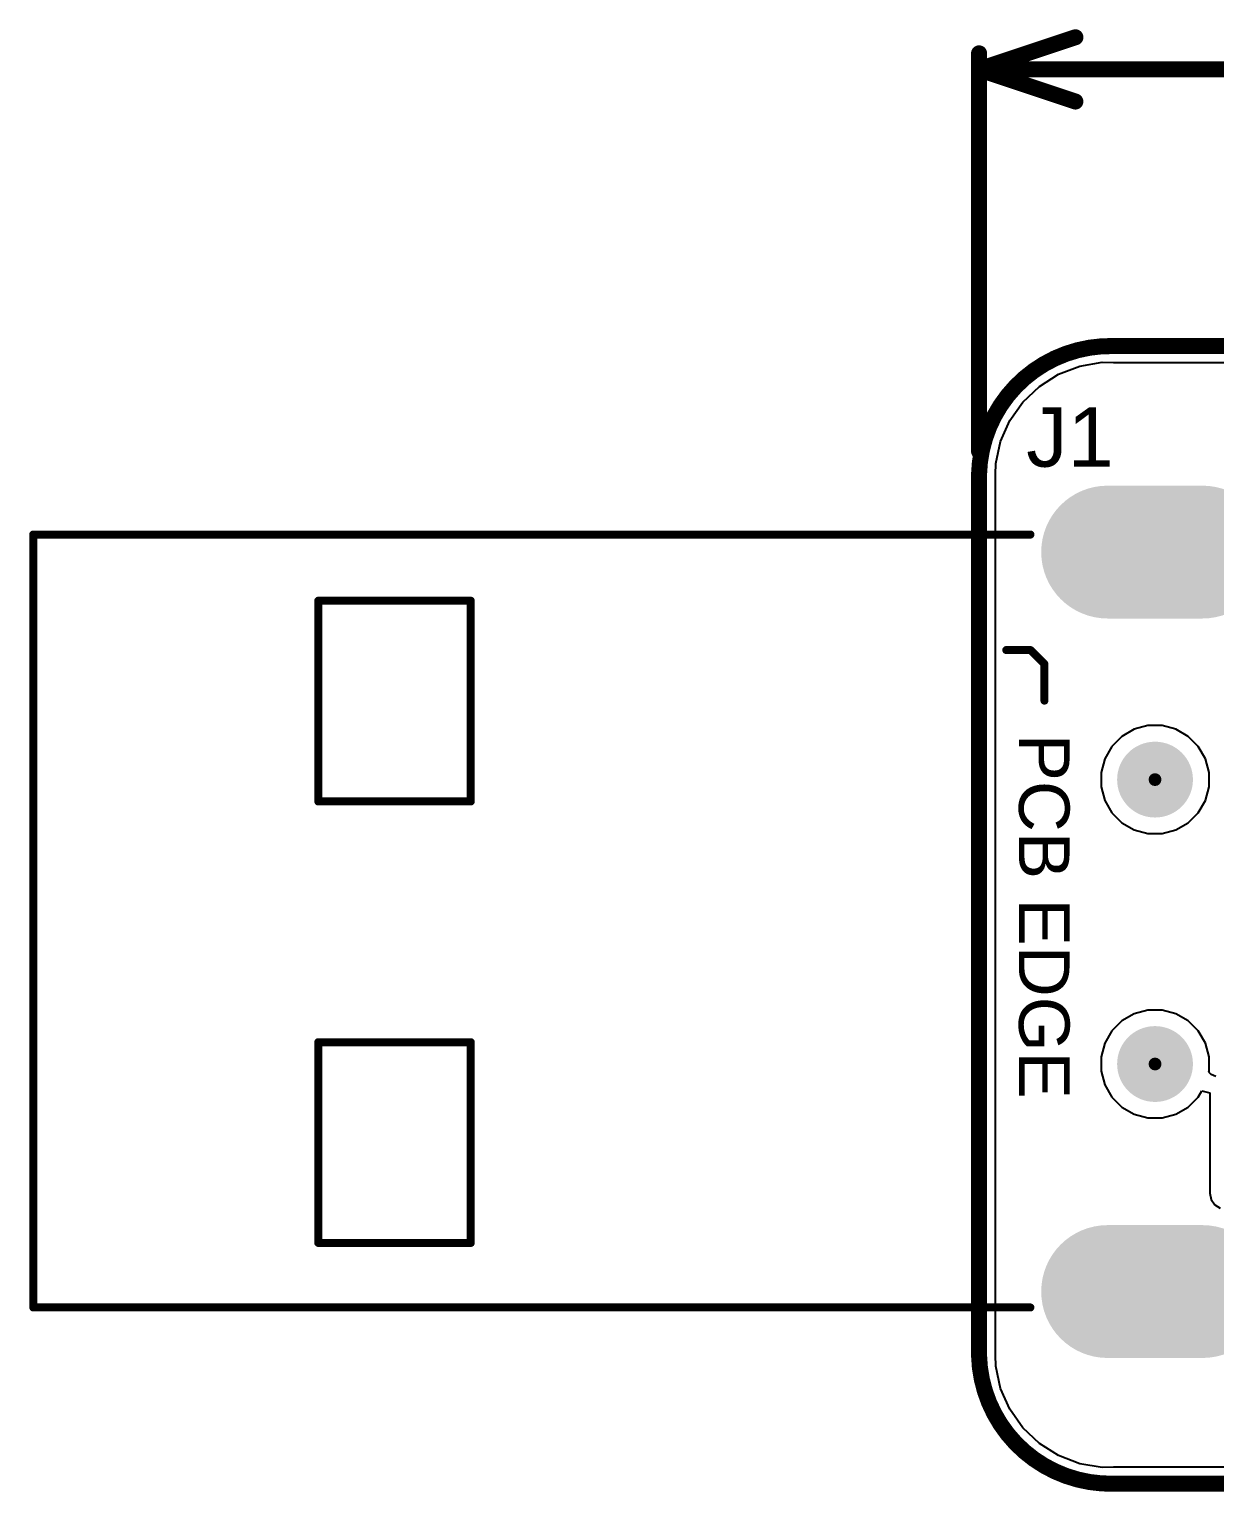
# Model space of a CAD drawing. Header units: inches. Extents: x -17 to 5374, y 0 to 5389.
# Drawn here: x -17.16 to 1.6, y -0.13 to 23.01 of the extents above; entities that cross this region are included whole.
import ezdxf

# ---------------------------------------------------------------- set-up
doc = ezdxf.new("R2010")
doc.units = ezdxf.units.IN
for name, color, linetype in [('BoardCutout', 216, 'Continuous'), ('Bottom Layer', 5, 'Continuous'), ('Bottom Solder', 6, 'Continuous'), ('Mechanical 1', 6, 'Continuous'), ('Multi-Layer', 9, 'Continuous'), ('Pad Holes', 156, 'Continuous'), ('Top Layer', 1, 'Continuous'), ('Top Overlay', 2, 'Continuous'), ('Top Solder', 216, 'Continuous')]:
    doc.layers.add(name, color=color, linetype=linetype)
doc.styles.add('Arial', font='', dxfattribs={"height": 0.2})
doc.styles.get('Arial').set_extended_font_data('Arial')

# ---------------------------------------------------------------- blocks, each defined once
blk = doc.blocks.new('USB_05__11')
at = {"layer": 'Bottom Layer'}
h = blk.add_hatch(color=5, dxfattribs=at)
edge = h.paths.add_edge_path()
edge.add_arc((-3.5, 1), 0.8, 0, 360)
h = blk.add_hatch(color=5, dxfattribs=at)
edge = h.paths.add_edge_path()
edge.add_arc((-1, 1), 0.8, 0, 360)
h = blk.add_hatch(color=5, dxfattribs=at)
edge = h.paths.add_edge_path()
edge.add_arc((1, 1), 0.8, 0, 360)
h = blk.add_hatch(color=5, dxfattribs=at)
edge = h.paths.add_edge_path()
edge.add_arc((3.5, 1), 0.8, 0, 360)
h = blk.add_hatch(color=5, dxfattribs=at)
edge = h.paths.add_edge_path()
edge.add_arc((-5.85, -1.75), 1, 180, 360)
edge.add_line((-4.85, -1.75), (-4.85, -0.25))
edge.add_arc((-5.85, -0.25), 1, 0, 180)
edge.add_line((-6.85, -0.25), (-6.85, -1.75))
h = blk.add_hatch(color=5, dxfattribs=at)
edge = h.paths.add_edge_path()
edge.add_arc((5.85, -1.75), 1, 180, 360)
edge.add_line((6.85, -1.75), (6.85, -0.25))
edge.add_arc((5.85, -0.25), 1, 0, 180)
edge.add_line((4.85, -0.25), (4.85, -1.75))
at = {"layer": 'Bottom Solder'}
h = blk.add_hatch(color=6, dxfattribs=at)
edge = h.paths.add_edge_path()
edge.add_arc((-3.5, 1), 0.851, 0, 360)
h = blk.add_hatch(color=6, dxfattribs=at)
edge = h.paths.add_edge_path()
edge.add_arc((-1, 1), 0.851, 0, 360)
h = blk.add_hatch(color=6, dxfattribs=at)
edge = h.paths.add_edge_path()
edge.add_arc((1, 1), 0.851, 0, 360)
h = blk.add_hatch(color=6, dxfattribs=at)
edge = h.paths.add_edge_path()
edge.add_arc((3.5, 1), 0.851, 0, 360)
h = blk.add_hatch(color=6, dxfattribs=at)
edge = h.paths.add_edge_path()
edge.add_arc((-5.85, -1.75), 1.051, 180, 360)
edge.add_line((-4.799, -1.75), (-4.799, -0.25))
edge.add_arc((-5.85, -0.25), 1.051, 0, 180)
edge.add_line((-6.901, -0.25), (-6.901, -1.75))
h = blk.add_hatch(color=6, dxfattribs=at)
edge = h.paths.add_edge_path()
edge.add_arc((5.85, -1.75), 1.051, 180, 360)
edge.add_line((6.901, -1.75), (6.901, -0.25))
edge.add_arc((5.85, -0.25), 1.051, 0, 180)
edge.add_line((4.799, -0.25), (4.799, -1.75))
h = blk.add_hatch(color=6, dxfattribs=at)
edge = h.paths.add_edge_path()
edge.add_arc((-2.25, -1), 0.102, 0, 360)
h = blk.add_hatch(color=6, dxfattribs=at)
edge = h.paths.add_edge_path()
edge.add_arc((2.25, -1), 0.102, 0, 360)
at = {"layer": 'Multi-Layer'}
h = blk.add_hatch(color=9, dxfattribs=at)
edge = h.paths.add_edge_path()
edge.add_arc((-3.5, 1), 0.8, 0, 360)
h = blk.add_hatch(color=9, dxfattribs=at)
edge = h.paths.add_edge_path()
edge.add_arc((-1, 1), 0.8, 0, 360)
h = blk.add_hatch(color=9, dxfattribs=at)
edge = h.paths.add_edge_path()
edge.add_arc((1, 1), 0.8, 0, 360)
h = blk.add_hatch(color=9, dxfattribs=at)
edge = h.paths.add_edge_path()
edge.add_arc((3.5, 1), 0.8, 0, 360)
h = blk.add_hatch(color=9, dxfattribs=at)
edge = h.paths.add_edge_path()
edge.add_arc((-5.85, -1.75), 1, 180, 360)
edge.add_line((-4.85, -1.75), (-4.85, -0.25))
edge.add_arc((-5.85, -0.25), 1, 0, 180)
edge.add_line((-6.85, -0.25), (-6.85, -1.75))
h = blk.add_hatch(color=9, dxfattribs=at)
edge = h.paths.add_edge_path()
edge.add_arc((5.85, -1.75), 1, 180, 360)
edge.add_line((6.85, -1.75), (6.85, -0.25))
edge.add_arc((5.85, -0.25), 1, 0, 180)
edge.add_line((4.85, -0.25), (4.85, -1.75))
at = {"layer": 'Pad Holes'}
h = blk.add_hatch(color=7, dxfattribs=at)
edge = h.paths.add_edge_path()
edge.add_arc((-3.5, 1), 0.5, 0, 360)
h = blk.add_hatch(color=7, dxfattribs=at)
edge = h.paths.add_edge_path()
edge.add_arc((-1, 1), 0.5, 0, 360)
h = blk.add_hatch(color=7, dxfattribs=at)
edge = h.paths.add_edge_path()
edge.add_arc((1, 1), 0.5, 0, 360)
h = blk.add_hatch(color=7, dxfattribs=at)
edge = h.paths.add_edge_path()
edge.add_arc((3.5, 1), 0.5, 0, 360)
h = blk.add_hatch(color=7, dxfattribs=at)
edge = h.paths.add_edge_path()
edge.add_arc((-5.85, -1.75), 0.5, 180, 360)
edge.add_line((-5.35, -1.75), (-5.35, -0.25))
edge.add_arc((-5.85, -0.25), 0.5, 0, 180)
edge.add_line((-6.35, -0.25), (-6.35, -1.75))
h = blk.add_hatch(color=7, dxfattribs=at)
edge = h.paths.add_edge_path()
edge.add_arc((5.85, -1.75), 0.5, 180, 360)
edge.add_line((6.35, -1.75), (6.35, -0.25))
edge.add_arc((5.85, -0.25), 0.5, 0, 180)
edge.add_line((5.35, -0.25), (5.35, -1.75))
h = blk.add_hatch(color=7, dxfattribs=at)
edge = h.paths.add_edge_path()
edge.add_arc((-2.25, -1), 0.6, 0, 360)
h = blk.add_hatch(color=7, dxfattribs=at)
edge = h.paths.add_edge_path()
edge.add_arc((2.25, -1), 0.6, 0, 360)
at = {"layer": 'Top Layer'}
h = blk.add_hatch(color=1, dxfattribs=at)
edge = h.paths.add_edge_path()
edge.add_arc((-3.5, 1), 0.8, 0, 360)
h = blk.add_hatch(color=1, dxfattribs=at)
edge = h.paths.add_edge_path()
edge.add_arc((-1, 1), 0.8, 0, 360)
h = blk.add_hatch(color=1, dxfattribs=at)
edge = h.paths.add_edge_path()
edge.add_arc((1, 1), 0.8, 0, 360)
h = blk.add_hatch(color=1, dxfattribs=at)
edge = h.paths.add_edge_path()
edge.add_arc((3.5, 1), 0.8, 0, 360)
h = blk.add_hatch(color=1, dxfattribs=at)
edge = h.paths.add_edge_path()
edge.add_arc((-5.85, -1.75), 1, 180, 360)
edge.add_line((-4.85, -1.75), (-4.85, -0.25))
edge.add_arc((-5.85, -0.25), 1, 0, 180)
edge.add_line((-6.85, -0.25), (-6.85, -1.75))
h = blk.add_hatch(color=1, dxfattribs=at)
edge = h.paths.add_edge_path()
edge.add_arc((5.85, -1.75), 1, 180, 360)
edge.add_line((6.85, -1.75), (6.85, -0.25))
edge.add_arc((5.85, -0.25), 1, 0, 180)
edge.add_line((4.85, -0.25), (4.85, -1.75))
at = {"layer": 'Top Solder'}
h = blk.add_hatch(color=216, dxfattribs=at)
edge = h.paths.add_edge_path()
edge.add_arc((-3.5, 1), 0.851, 0, 360)
h = blk.add_hatch(color=216, dxfattribs=at)
edge = h.paths.add_edge_path()
edge.add_arc((-1, 1), 0.851, 0, 360)
h = blk.add_hatch(color=216, dxfattribs=at)
edge = h.paths.add_edge_path()
edge.add_arc((1, 1), 0.851, 0, 360)
h = blk.add_hatch(color=216, dxfattribs=at)
edge = h.paths.add_edge_path()
edge.add_arc((3.5, 1), 0.851, 0, 360)
h = blk.add_hatch(color=216, dxfattribs=at)
edge = h.paths.add_edge_path()
edge.add_arc((-5.85, -1.75), 1.051, 180, 360)
edge.add_line((-4.799, -1.75), (-4.799, -0.25))
edge.add_arc((-5.85, -0.25), 1.051, 0, 180)
edge.add_line((-6.901, -0.25), (-6.901, -1.75))
h = blk.add_hatch(color=216, dxfattribs=at)
edge = h.paths.add_edge_path()
edge.add_arc((5.85, -1.75), 1.051, 180, 360)
edge.add_line((6.901, -1.75), (6.901, -0.25))
edge.add_arc((5.85, -0.25), 1.051, 0, 180)
edge.add_line((4.799, -0.25), (4.799, -1.75))
h = blk.add_hatch(color=216, dxfattribs=at)
edge = h.paths.add_edge_path()
edge.add_arc((-2.25, -1), 0.102, 0, 360)
h = blk.add_hatch(color=216, dxfattribs=at)
edge = h.paths.add_edge_path()
edge.add_arc((2.25, -1), 0.102, 0, 360)
at = {"layer": 'Top Overlay', "const_width": 0.127}
for points in [[(-6.127, 0.972), (-6.127, 1.1)], [(-4.653, 1.1), (-6.127, 1.1)], [(-2.026, 1.1), (-2.474, 1.1)], [(2.474, 1.1), (2.026, 1.1)], [(6.127, 1.1), (4.653, 1.1)], [(6.127, 0.972), (6.127, 1.1)], [(-6.127, 0.972), (-6.127, 1.027)], [(-4.3, -2.972), (-4.078, -2.75)], [(-3.5, -2.75), (-4.078, -2.75)], [(-6.127, -18.75), (-6.127, -2.972)], [(-4.3, -3.353), (-4.3, -2.972)], [(6.102, -18.75), (6.102, -2.972)], [(6.102, -3.8), (-6.127, -3.8)], [(-1.905, -11.827), (-5.08, -11.827)], [(-5.08, -14.24), (-5.08, -11.827)], [(-1.905, -14.24), (-1.905, -11.827)], [(5.08, -11.827), (1.905, -11.827)], [(1.905, -14.24), (1.905, -11.827)], [(5.08, -14.24), (5.08, -11.827)], [(-1.905, -14.24), (-5.08, -14.24)], [(5.08, -14.24), (1.905, -14.24)], [(6.102, -18.75), (-6.127, -18.75)]]:
    blk.add_lwpolyline(points, dxfattribs=at)
at = {"layer": 'Top Overlay', "const_width": 0.0635}
for points in [[(-6.159, 1.1, 1), (-6.095, 1.1, 1)], [(-6.159, 1.1, 1), (-6.095, 1.1, 1)], [(-4.685, 1.1, 1), (-4.621, 1.1, 1)], [(-2.505, 1.1, 1), (-2.442, 1.1, 1)], [(-2.058, 1.1, 1), (-1.995, 1.1, 1)], [(1.994, 1.1, 1), (2.058, 1.1, 1)], [(2.442, 1.1, 1), (2.506, 1.1, 1)], [(4.622, 1.1, 1), (4.685, 1.1, 1)], [(6.095, 1.1, 1), (6.159, 1.1, 1)], [(6.095, 1.1, 1), (6.159, 1.1, 1)], [(-6.159, 1.027, 1), (-6.095, 1.027, 1)], [(-6.159, 0.972, 1), (-6.095, 0.972, 1)], [(-6.159, 0.972, 1), (-6.095, 0.972, 1)], [(6.095, 0.972, 1), (6.159, 0.972, 1)], [(-4.11, -2.75, 1), (-4.046, -2.75, 1)], [(-4.11, -2.75, 1), (-4.046, -2.75, 1)], [(-3.532, -2.75, 1), (-3.468, -2.75, 1)], [(-6.159, -2.972, 1), (-6.095, -2.972, 1)], [(-4.332, -2.972, 1), (-4.268, -2.972, 1)], [(-4.332, -2.972, 1), (-4.268, -2.972, 1)], [(6.07, -2.972, 1), (6.133, -2.972, 1)], [(-4.332, -3.353, 1), (-4.268, -3.353, 1)], [(-6.159, -3.8, 1), (-6.095, -3.8, 1)], [(6.07, -3.8, 1), (6.133, -3.8, 1)], [(-5.112, -11.827, 1), (-5.048, -11.827, 1)], [(-5.112, -11.827, 1), (-5.048, -11.827, 1)], [(-1.937, -11.827, 1), (-1.873, -11.827, 1)], [(-1.937, -11.827, 1), (-1.873, -11.827, 1)], [(1.873, -11.827, 1), (1.937, -11.827, 1)], [(1.873, -11.827, 1), (1.937, -11.827, 1)], [(5.048, -11.827, 1), (5.112, -11.827, 1)], [(5.048, -11.827, 1), (5.112, -11.827, 1)], [(-5.112, -14.24, 1), (-5.048, -14.24, 1)], [(-5.112, -14.24, 1), (-5.048, -14.24, 1)], [(-1.937, -14.24, 1), (-1.873, -14.24, 1)], [(-1.937, -14.24, 1), (-1.873, -14.24, 1)], [(1.873, -14.24, 1), (1.937, -14.24, 1)], [(1.873, -14.24, 1), (1.937, -14.24, 1)], [(5.048, -14.24, 1), (5.112, -14.24, 1)], [(5.048, -14.24, 1), (5.112, -14.24, 1)], [(-6.159, -18.75, 1), (-6.095, -18.75, 1)], [(-6.159, -18.75, 1), (-6.095, -18.75, 1)], [(6.07, -18.75, 1), (6.133, -18.75, 1)], [(6.07, -18.75, 1), (6.133, -18.75, 1)]]:
    blk.add_lwpolyline(points, format="xyb", close=True, dxfattribs=at)
at = {"layer": 'Top Overlay', "style": 'Arial'}
blk.add_text('PCB EDGE', height=0.8, dxfattribs=at).set_placement((-2.975, -3.153))

msp = doc.modelspace()

# ---------------------------------------------------------------- linework, layer by layer
at = {"layer": 'BoardCutout', "const_width": 0.254}
for points in [[(-2.134, 15.968, -0.414214), (0, 18)], [(0, 0, -0.414214), (-2.134, 2.032)]]:
    msp.add_lwpolyline(points, format="xyb", dxfattribs=at)
for points in [[(0, 18), (25.834, 18)], [(-2.134, 2.032), (-2.134, 15.953)], [(0, 0), (25.834, 0)]]:
    msp.add_lwpolyline(points, dxfattribs=at)
at = {"layer": 'BoardCutout', "const_width": 0.127}
for points in [[(-0.064, 18, 1), (0.063, 18, 1)], [(-0.064, 18, 1), (0.063, 18, 1)], [(-2.197, 15.968, 1), (-2.07, 15.968, 1)], [(-2.197, 15.953, 1), (-2.07, 15.953, 1)], [(-2.197, 2.032, 1), (-2.07, 2.032, 1)], [(-2.197, 2.032, 1), (-2.07, 2.032, 1)], [(-0.064, 0, 1), (0.063, 0, 1)], [(-0.064, 0, 1), (0.063, 0, 1)]]:
    msp.add_lwpolyline(points, format="xyb", close=True, dxfattribs=at)
at = {"layer": 'Bottom Layer'}
for p, q in [((-0.875, 17.555), (-0.54, 17.684)), ((-0.54, 17.684), (-0.186, 17.745)), ((-0.186, 17.745), (-0.006, 17.741)), ((-0.006, 17.741), (-0.003, 17.742)), ((-0.003, 17.742), (0, 17.741)), ((0, 17.741), (26.009, 17.741)), ((-1.439, 17.114), (-1.179, 17.362)), ((-1.179, 17.362), (-0.875, 17.555)), ((-1.646, 16.821), (-1.439, 17.114)), ((-1.792, 16.492), (-1.646, 16.821)), ((-1.87, 16.141), (-1.792, 16.492)), ((-1.875, 15.965), (-1.87, 16.141)), ((-1.875, 2.035), (-1.875, 15.965)), ((0.127, 11.823), (-0.032, 11.664)), ((0.321, 11.936), (0.127, 11.823)), ((0.539, 11.994), (0.321, 11.936)), ((0.763, 11.994), (0.539, 11.994)), ((0.981, 11.936), (0.763, 11.994)), ((1.175, 11.823), (0.981, 11.936)), ((1.334, 11.664), (1.175, 11.823)), ((-0.032, 11.664), (-0.145, 11.47)), ((1.447, 11.47), (1.334, 11.664)), ((-0.145, 11.47), (-0.203, 11.252)), ((1.505, 11.252), (1.447, 11.47)), ((-0.203, 11.252), (-0.203, 11.028)), ((1.505, 11.028), (1.505, 11.252)), ((-0.203, 11.028), (-0.145, 10.81)), ((1.447, 10.81), (1.505, 11.028)), ((-0.145, 10.81), (-0.032, 10.616)), ((1.334, 10.616), (1.447, 10.81)), ((-0.032, 10.616), (0.127, 10.457)), ((0.127, 10.457), (0.321, 10.344)), ((0.981, 10.344), (1.175, 10.457)), ((1.175, 10.457), (1.334, 10.616)), ((0.321, 10.344), (0.539, 10.286)), ((0.539, 10.286), (0.763, 10.286)), ((0.763, 10.286), (0.981, 10.344)), ((0.321, 7.436), (0.127, 7.323)), ((0.539, 7.494), (0.321, 7.436)), ((0.763, 7.494), (0.539, 7.494)), ((0.981, 7.436), (0.763, 7.494)), ((1.175, 7.323), (0.981, 7.436)), ((0.127, 7.323), (-0.032, 7.164)), ((1.334, 7.164), (1.175, 7.323)), ((-0.145, 6.97), (-0.203, 6.753)), ((-0.032, 7.164), (-0.145, 6.97)), ((1.447, 6.97), (1.334, 7.164)), ((1.505, 6.753), (1.447, 6.97)), ((-0.203, 6.753), (-0.203, 6.528)), ((1.505, 6.528), (1.505, 6.753)), ((-0.203, 6.528), (-0.145, 6.31)), ((1.5, 6.509), (1.505, 6.528)), ((1.54, 6.476), (1.5, 6.509)), ((-0.145, 6.31), (-0.032, 6.116)), ((1.614, 6.444), (1.54, 6.476)), ((-0.032, 6.116), (0.127, 5.957)), ((1.175, 5.957), (1.334, 6.116)), ((1.334, 6.116), (1.392, 6.216)), ((1.392, 6.216), (1.519, 6.182)), ((1.519, 6.182), (1.519, 4.597)), ((0.127, 5.957), (0.321, 5.844)), ((0.321, 5.844), (0.539, 5.786)), ((0.539, 5.786), (0.763, 5.786)), ((0.763, 5.786), (0.981, 5.844)), ((0.981, 5.844), (1.175, 5.957)), ((1.519, 4.597), (1.539, 4.498)), ((1.539, 4.498), (1.595, 4.414)), ((1.595, 4.414), (1.679, 4.358)), ((-1.87, 1.859), (-1.875, 2.035)), ((-1.792, 1.508), (-1.87, 1.859)), ((-1.646, 1.179), (-1.792, 1.508)), ((-1.439, 0.886), (-1.646, 1.179)), ((-1.179, 0.638), (-1.439, 0.886)), ((-0.875, 0.445), (-1.179, 0.638)), ((-0.54, 0.316), (-0.875, 0.445)), ((-0.186, 0.255), (-0.54, 0.316)), ((-0.006, 0.259), (-0.186, 0.255)), ((-0.003, 0.258), (-0.006, 0.259)), ((0, 0.259), (-0.003, 0.258)), ((25.834, 0.259), (0, 0.259))]:
    msp.add_line(p, q, dxfattribs=at)
at = {"layer": 'Mechanical 1', "const_width": 0.254}
for points in [[(-2.134, 22.377), (-0.61, 22.885)], [(-2.134, 16.334), (-2.134, 22.631)], [(-2.134, 22.377), (-0.61, 21.869)], [(-2.134, 22.377), (5.198, 22.377)]]:
    msp.add_lwpolyline(points, dxfattribs=at)
at = {"layer": 'Mechanical 1', "const_width": 0.127}
for points in [[(-0.673, 22.885, 1), (-0.546, 22.885, 1)], [(-2.197, 22.631, 1), (-2.07, 22.631, 1)], [(-2.197, 22.377, 1), (-2.07, 22.377, 1)], [(-2.197, 22.377, 1), (-2.07, 22.377, 1)], [(-2.197, 22.377, 1), (-2.07, 22.377, 1)], [(-0.673, 21.869, 1), (-0.546, 21.869, 1)], [(-2.197, 16.334, 1), (-2.07, 16.334, 1)]]:
    msp.add_lwpolyline(points, format="xyb", close=True, dxfattribs=at)
at = {"layer": 'Top Layer'}
for p, q in [((-0.875, 17.555), (-0.54, 17.684)), ((-0.54, 17.684), (-0.186, 17.745)), ((-0.186, 17.745), (-0.006, 17.741)), ((-0.006, 17.741), (-0.003, 17.742)), ((-0.003, 17.742), (0, 17.741)), ((0, 17.741), (26.009, 17.741)), ((-1.439, 17.114), (-1.179, 17.362)), ((-1.179, 17.362), (-0.875, 17.555)), ((-1.646, 16.821), (-1.439, 17.114)), ((-1.792, 16.492), (-1.646, 16.821)), ((-1.87, 16.141), (-1.792, 16.492)), ((-1.875, 15.965), (-1.87, 16.141)), ((-1.875, 2.035), (-1.875, 15.965)), ((0.127, 11.823), (-0.032, 11.664)), ((0.321, 11.936), (0.127, 11.823)), ((0.539, 11.994), (0.321, 11.936)), ((0.763, 11.994), (0.539, 11.994)), ((0.981, 11.936), (0.763, 11.994)), ((1.175, 11.823), (0.981, 11.936)), ((1.334, 11.664), (1.175, 11.823)), ((-0.032, 11.664), (-0.145, 11.47)), ((1.447, 11.47), (1.334, 11.664)), ((-0.145, 11.47), (-0.203, 11.252)), ((1.505, 11.252), (1.447, 11.47)), ((-0.203, 11.252), (-0.203, 11.028)), ((1.505, 11.028), (1.505, 11.252)), ((-0.203, 11.028), (-0.145, 10.81)), ((1.447, 10.81), (1.505, 11.028)), ((-0.145, 10.81), (-0.032, 10.616)), ((1.334, 10.616), (1.447, 10.81)), ((-0.032, 10.616), (0.127, 10.457)), ((0.127, 10.457), (0.321, 10.344)), ((0.981, 10.344), (1.175, 10.457)), ((1.175, 10.457), (1.334, 10.616)), ((0.321, 10.344), (0.539, 10.286)), ((0.539, 10.286), (0.763, 10.286)), ((0.763, 10.286), (0.981, 10.344)), ((0.321, 7.436), (0.127, 7.323)), ((0.539, 7.494), (0.321, 7.436)), ((0.763, 7.494), (0.539, 7.494)), ((0.981, 7.436), (0.763, 7.494)), ((1.175, 7.323), (0.981, 7.436)), ((0.127, 7.323), (-0.032, 7.164)), ((1.334, 7.164), (1.175, 7.323)), ((-0.145, 6.97), (-0.203, 6.753)), ((-0.032, 7.164), (-0.145, 6.97)), ((1.447, 6.97), (1.334, 7.164)), ((1.505, 6.753), (1.447, 6.97)), ((-0.203, 6.753), (-0.203, 6.528)), ((1.505, 6.528), (1.505, 6.753)), ((-0.203, 6.528), (-0.145, 6.31)), ((1.5, 6.509), (1.505, 6.528)), ((1.54, 6.476), (1.5, 6.509)), ((-0.145, 6.31), (-0.032, 6.116)), ((1.614, 6.444), (1.54, 6.476)), ((-0.032, 6.116), (0.127, 5.957)), ((1.175, 5.957), (1.334, 6.116)), ((1.334, 6.116), (1.392, 6.216)), ((1.392, 6.216), (1.519, 6.182)), ((1.519, 6.182), (1.519, 4.597)), ((0.127, 5.957), (0.321, 5.844)), ((0.321, 5.844), (0.539, 5.786)), ((0.539, 5.786), (0.763, 5.786)), ((0.763, 5.786), (0.981, 5.844)), ((0.981, 5.844), (1.175, 5.957)), ((1.519, 4.597), (1.539, 4.498)), ((1.539, 4.498), (1.595, 4.414)), ((1.595, 4.414), (1.679, 4.358)), ((-1.87, 1.859), (-1.875, 2.035)), ((-1.792, 1.508), (-1.87, 1.859)), ((-1.646, 1.179), (-1.792, 1.508)), ((-1.439, 0.886), (-1.646, 1.179)), ((-1.179, 0.638), (-1.439, 0.886)), ((-0.875, 0.445), (-1.179, 0.638)), ((-0.54, 0.316), (-0.875, 0.445)), ((-0.186, 0.255), (-0.54, 0.316)), ((-0.006, 0.259), (-0.186, 0.255)), ((-0.003, 0.258), (-0.006, 0.259)), ((0, 0.259), (-0.003, 0.258)), ((9.22, 0.259), (0, 0.259))]:
    msp.add_line(p, q, dxfattribs=at)

# ---------------------------------------------------------------- block references
at = {"rotation": 270}
msp.add_blockref('USB_05__11', (1.651, 8.89), dxfattribs=at)

# ---------------------------------------------------------------- texts
at = {"layer": 'Top Overlay', "style": 'Arial'}
msp.add_text('J1', height=0.9398, dxfattribs=at).set_placement((-1.388, 16.091))

doc.saveas('drawing.dxf')
